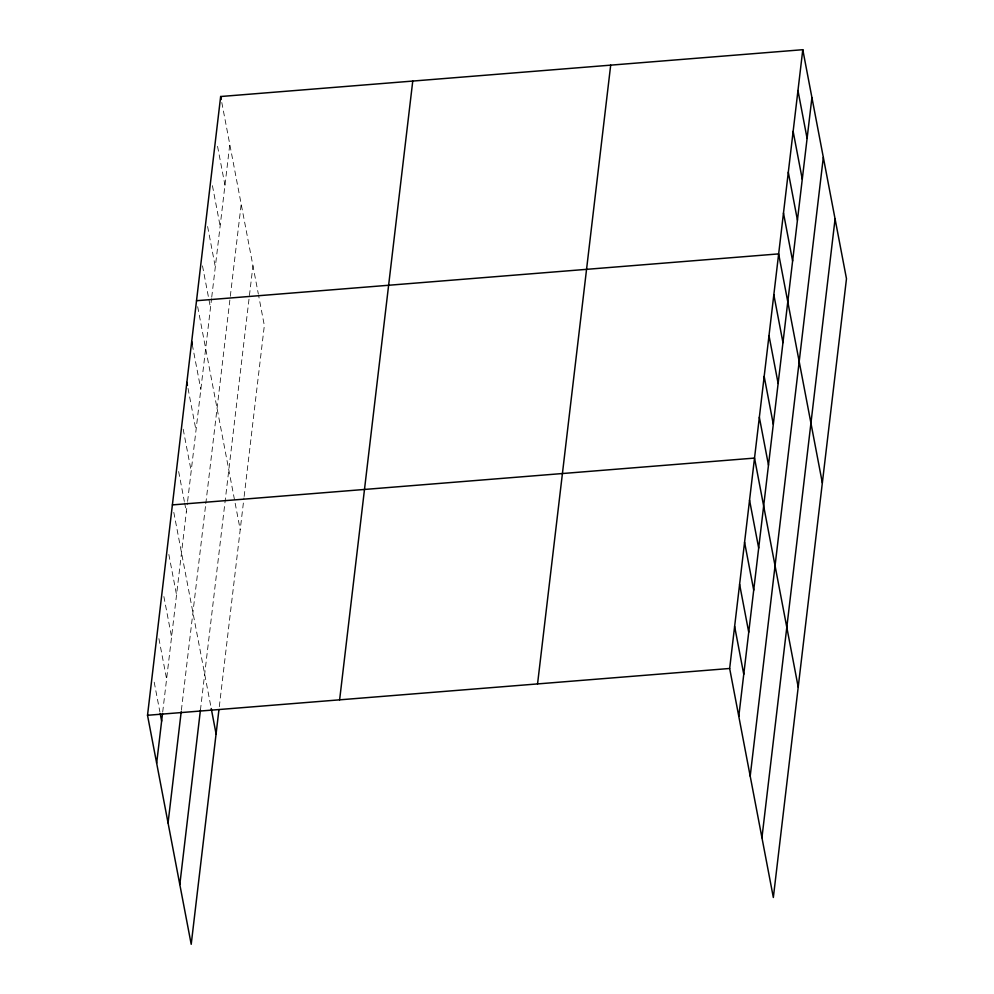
<?xml version="1.0" encoding="UTF-8"?>
<svg xmlns="http://www.w3.org/2000/svg" width="994" height="994" viewBox="0 0 994 994"><rect width="100%" height="100%" fill="white"/><g stroke="black" fill="none" stroke-linecap="round" stroke-linejoin="round"><path stroke-width="0.75" stroke-dasharray="4.97 3.73" d="M162.693 712.077L187.419 502.865M187.605 501.361L211.56 298.672M211.734 297.169L229.788 144.391M181.38 710.238L205.621 505.163M205.795 503.66L241.194 204.168M200.415 710.213L252.948 265.758M219.301 706.697L243.965 497.957M244.151 496.441L264.342 325.523L258.639 295.64M221.799 102.494L258.365 294.149M217.549 146.329L224.967 185.232M212.43 185.667L220.134 226.073M207.609 226.508L215.313 266.914M202.49 265.858L210.492 307.755M197.669 306.686L240.213 529.727M192.264 344.533L200.838 389.424M188.015 388.368L196.004 430.265M183.182 429.209L191.183 471.106M178.647 471.541L184.35 501.473M184.635 502.964L186.35 511.947M173.813 512.382L210.952 707.02M168.843 554.466L176.547 594.859M163.873 596.537L171.577 636.943M158.903 638.608L166.607 679.014M154.207 682.182L159.922 712.114"/><path stroke-width="1.49" d="M218.941 709.716L191.208 944.3L147.522 715.282L220.656 96.517L802.792 49.7L846.478 278.718L773.344 897.483L729.658 668.477L802.792 49.7M156.654 763.168L162.519 713.58M168.061 822.945L181.206 711.741M179.815 884.523L200.415 710.213M339.625 699.838L412.758 81.061M537.555 683.922L610.689 65.144M738.79 716.351L811.924 97.586M750.197 776.128L823.318 157.363M761.938 837.718L835.072 218.941M196.526 300.71L778.65 253.892L822.336 482.91M172.397 504.902L754.521 458.085L798.207 687.102M147.522 715.282L729.658 668.477M797.958 90.541L807.091 138.427M793.137 131.382L802.27 179.255M788.304 172.223L797.436 220.096M783.483 213.051L792.616 260.937M773.829 294.733L782.961 342.619M768.996 335.574L778.128 383.46M764.175 376.415L773.307 424.289M759.341 417.256L768.486 465.13M749.551 500.168L758.683 548.054M744.568 542.239L753.713 590.125M739.598 584.323L748.731 632.196M734.628 626.394L743.76 674.28M220.656 96.517L221.227 99.499M191.693 341.551L192.264 344.533M186.872 382.379L187.444 385.374M211.237 708.511L216.083 733.92M160.208 713.605L161.637 721.085"/></g></svg>
